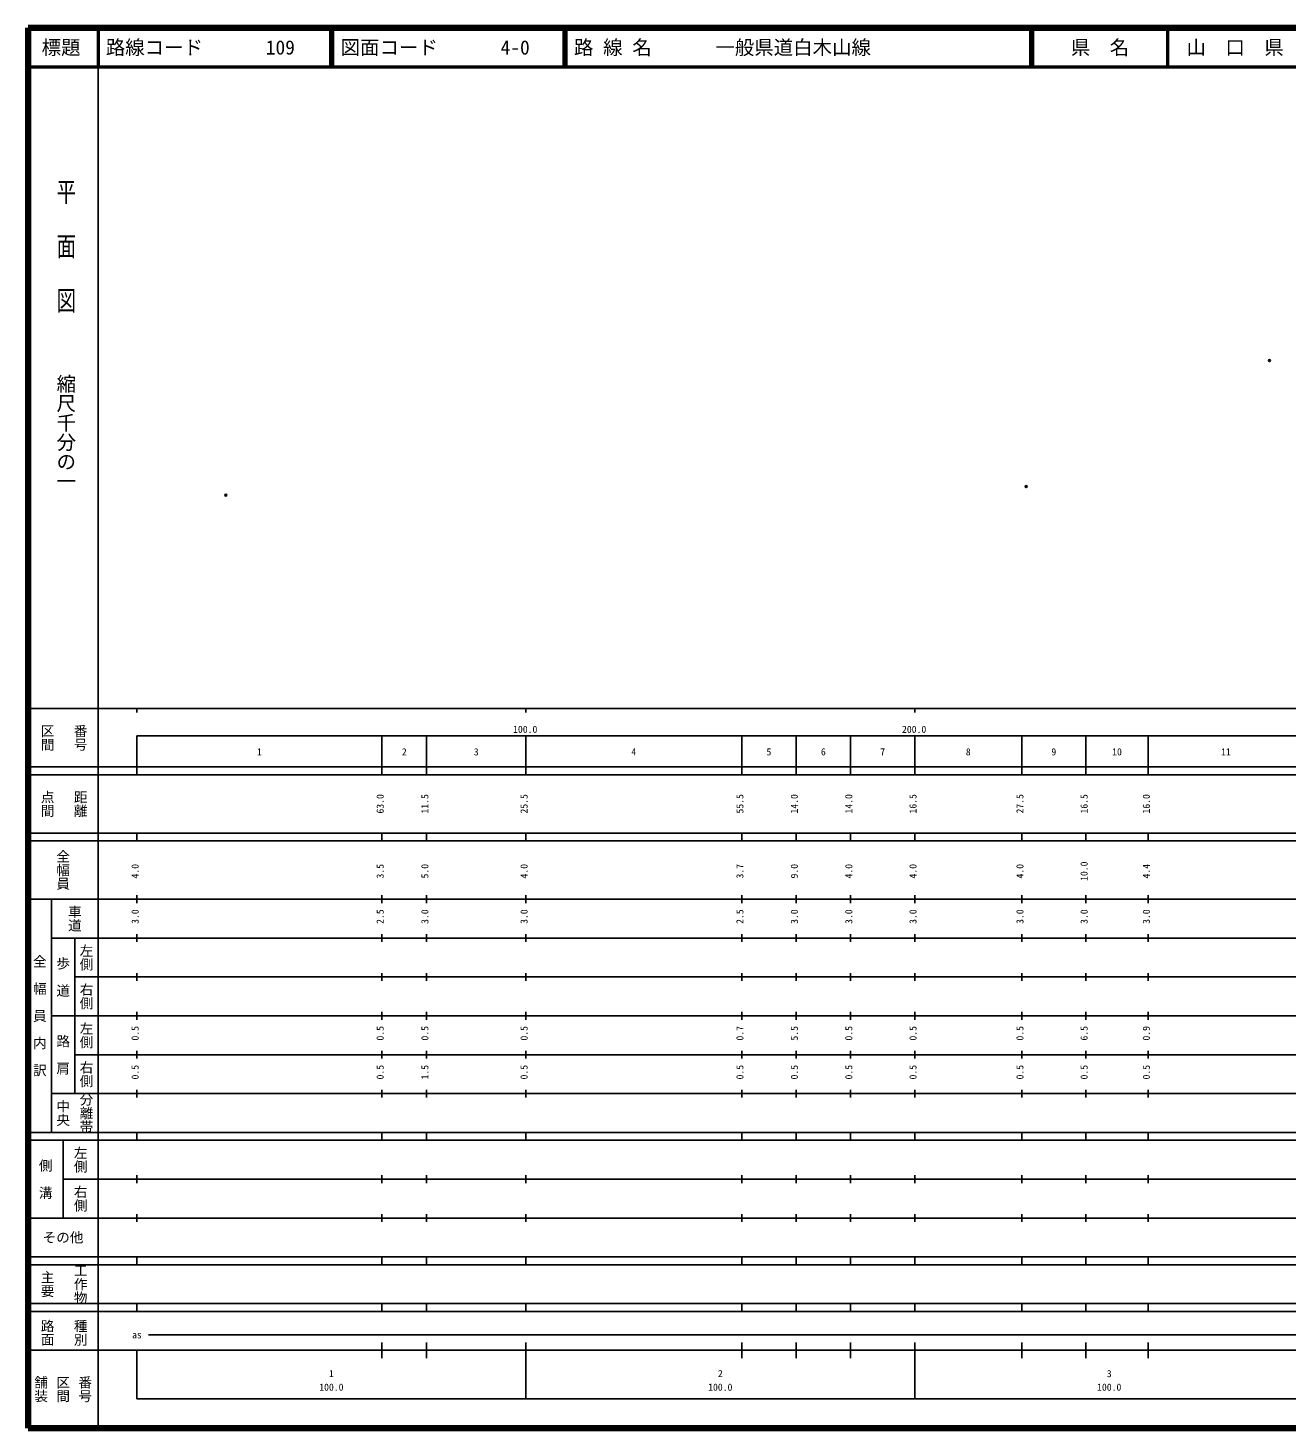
# Model space of a CAD drawing. Units: millimetres on the paper. Extents: x 40 to 680, y 20 to 380.
# Drawn here: x 40 to 363.7, y 20 to 380 of the extents above; entities that cross this region are included whole.
import ezdxf
from ezdxf.enums import TextEntityAlignment as Align

# ---------------------------------------------------------------- set-up
doc = ezdxf.new("R2010")
doc.units = ezdxf.units.MM
doc.header["$PDMODE"] = 32
doc.header["$PDSIZE"] = 0.5
doc.layers.add('M-OTRS', color=6, linetype='Continuous')
doc.layers.add('M-TTL-TXT', color=7, linetype='Continuous')
for name, color, linetype, lineweight in [('M-TTL', 2, 'Continuous', 140), ('M-TTL-BAND', 7, 'Continuous', 25), ('M-TTL-LINE', 7, 'Continuous', 50)]:
    doc.layers.add(name, color=color, linetype=linetype, lineweight=lineweight)
doc.styles.add('@ＭＳ ゴシック', font='')
doc.styles.add('ＭＳ ゴシック', font='')
doc.styles.get('@ＭＳ ゴシック').set_extended_font_data('@MS Gothic')
doc.styles.get('ＭＳ ゴシック').set_extended_font_data('MS Gothic')

msp = doc.modelspace()

# ---------------------------------------------------------------- linework, layer by layer
at = {"layer": 'M-OTRS'}
for p in [(359.181, 294.467), (90.837, 259.858), (296.673, 262.079)]:
    msp.add_point(p, dxfattribs=at)
at = {"layer": 'M-TTL'}
for p, q in [((40, 380), (40, 20)), ((680, 380), (40, 380)), ((40, 20), (680, 20))]:
    msp.add_line(p, q, dxfattribs=at)
at = {"layer": 'M-TTL-BAND'}
for p, q in [((58, 370), (58, 20)), ((40, 205), (579, 205)), ((68, 205), (68, 204)), ((168, 205), (168, 204)), ((268, 205), (268, 204)), ((68, 198), (579, 198)), ((68, 198), (68, 188)), ((131, 188), (131, 198)), ((142.5, 188), (142.5, 198)), ((168, 188), (168, 198)), ((223.5, 188), (223.5, 198)), ((237.5, 188), (237.5, 198)), ((251.5, 188), (251.5, 198)), ((268, 188), (268, 198)), ((295.5, 188), (295.5, 198)), ((312, 188), (312, 198)), ((328, 188), (328, 198)), ((40, 190), (579, 190)), ((40, 188), (579, 188)), ((40, 173), (579, 173)), ((68, 171), (68, 173)), ((131, 171), (131, 173)), ((142.5, 171), (142.5, 173)), ((168, 171), (168, 173)), ((223.5, 171), (223.5, 173)), ((237.5, 171), (237.5, 173)), ((251.5, 171), (251.5, 173)), ((268, 171), (268, 173)), ((295.5, 171), (295.5, 173)), ((312, 171), (312, 173)), ((328, 171), (328, 173)), ((40, 171), (579, 171)), ((40, 156), (579, 156)), ((46, 96), (46, 156)), ((68, 155), (68, 157)), ((131, 155), (131, 157)), ((142.5, 155), (142.5, 157)), ((168, 155), (168, 157)), ((223.5, 155), (223.5, 157)), ((237.5, 155), (237.5, 157)), ((251.5, 155), (251.5, 157)), ((268, 155), (268, 157)), ((295.5, 155), (295.5, 157)), ((312, 155), (312, 157)), ((328, 155), (328, 157)), ((46, 146), (579, 146)), ((52, 146), (52, 106)), ((68, 145), (68, 147)), ((131, 145), (131, 147)), ((142.5, 145), (142.5, 147)), ((168, 145), (168, 147)), ((223.5, 145), (223.5, 147)), ((237.5, 145), (237.5, 147)), ((251.5, 145), (251.5, 147)), ((268, 145), (268, 147)), ((295.5, 145), (295.5, 147)), ((312, 145), (312, 147)), ((328, 145), (328, 147)), ((68, 135), (68, 137)), ((131, 135), (131, 137)), ((142.5, 135), (142.5, 137)), ((168, 135), (168, 137)), ((223.5, 135), (223.5, 137)), ((237.5, 135), (237.5, 137)), ((251.5, 135), (251.5, 137)), ((268, 135), (268, 137)), ((295.5, 135), (295.5, 137)), ((312, 135), (312, 137)), ((328, 135), (328, 137)), ((52, 136), (579, 136)), ((46, 126), (579, 126)), ((68, 125), (68, 127)), ((131, 125), (131, 127)), ((142.5, 125), (142.5, 127)), ((168, 125), (168, 127)), ((223.5, 125), (223.5, 127)), ((237.5, 125), (237.5, 127)), ((251.5, 125), (251.5, 127)), ((268, 125), (268, 127)), ((295.5, 125), (295.5, 127)), ((312, 125), (312, 127)), ((328, 125), (328, 127)), ((52, 116), (579, 116)), ((68, 115), (68, 117)), ((131, 115), (131, 117)), ((142.5, 115), (142.5, 117)), ((168, 115), (168, 117)), ((223.5, 115), (223.5, 117)), ((237.5, 115), (237.5, 117)), ((251.5, 115), (251.5, 117)), ((268, 115), (268, 117)), ((295.5, 115), (295.5, 117)), ((312, 115), (312, 117)), ((328, 115), (328, 117)), ((46, 106), (579, 106)), ((68, 105), (68, 107)), ((131, 105), (131, 107)), ((142.5, 105), (142.5, 107)), ((168, 105), (168, 107)), ((223.5, 105), (223.5, 107)), ((237.5, 105), (237.5, 107)), ((251.5, 105), (251.5, 107)), ((268, 105), (268, 107)), ((295.5, 105), (295.5, 107)), ((312, 105), (312, 107)), ((328, 105), (328, 107)), ((40, 96), (579, 96)), ((40, 94), (579, 94)), ((49, 94), (49, 74)), ((68, 94), (68, 96)), ((131, 94), (131, 96)), ((142.5, 94), (142.5, 96)), ((168, 94), (168, 96)), ((223.5, 94), (223.5, 96)), ((237.5, 94), (237.5, 96)), ((251.5, 94), (251.5, 96)), ((268, 94), (268, 96)), ((295.5, 94), (295.5, 96)), ((312, 94), (312, 96)), ((328, 94), (328, 96)), ((49, 84), (579, 84)), ((68, 83), (68, 85)), ((131, 83), (131, 85)), ((142.5, 83), (142.5, 85)), ((168, 83), (168, 85)), ((223.5, 83), (223.5, 85)), ((237.5, 83), (237.5, 85)), ((251.5, 83), (251.5, 85)), ((268, 83), (268, 85)), ((295.5, 83), (295.5, 85)), ((312, 83), (312, 85)), ((328, 83), (328, 85)), ((40, 74), (579, 74)), ((68, 73), (68, 75)), ((131, 73), (131, 75)), ((142.5, 73), (142.5, 75)), ((168, 73), (168, 75)), ((223.5, 73), (223.5, 75)), ((237.5, 73), (237.5, 75)), ((251.5, 73), (251.5, 75)), ((268, 73), (268, 75)), ((295.5, 73), (295.5, 75)), ((312, 73), (312, 75)), ((328, 73), (328, 75)), ((40, 64), (579, 64)), ((40, 62), (579, 62)), ((68, 62), (68, 64)), ((131, 62), (131, 64)), ((142.5, 62), (142.5, 64)), ((168, 62), (168, 64)), ((223.5, 62), (223.5, 64)), ((237.5, 62), (237.5, 64)), ((251.5, 62), (251.5, 64)), ((268, 62), (268, 64)), ((295.5, 62), (295.5, 64)), ((312, 62), (312, 64)), ((328, 62), (328, 64)), ((40, 52), (579, 52)), ((68, 50), (68, 52)), ((131, 50), (131, 52)), ((142.5, 50), (142.5, 52)), ((168, 50), (168, 52)), ((223.5, 50), (223.5, 52)), ((237.5, 50), (237.5, 52)), ((251.5, 50), (251.5, 52)), ((268, 50), (268, 52)), ((295.5, 50), (295.5, 52)), ((312, 50), (312, 52)), ((328, 50), (328, 52)), ((40, 50), (579, 50)), ((71, 44), (565, 44)), ((40, 40), (579, 40)), ((68, 40), (68, 27.5)), ((131, 38), (131, 42)), ((142.5, 38), (142.5, 42)), ((168, 27.5), (168, 42)), ((223.5, 38), (223.5, 42)), ((237.5, 38), (237.5, 42)), ((251.5, 38), (251.5, 42)), ((268, 27.5), (268, 42)), ((295.5, 38), (295.5, 42)), ((312, 38), (312, 42)), ((328, 38), (328, 42)), ((68, 27.5), (579, 27.5))]:
    msp.add_line(p, q, dxfattribs=at)
at = {"layer": 'M-TTL-LINE'}
for p, q in [((58, 380), (58, 370)), ((117.75, 380), (117.75, 370)), ((118.25, 380), (118.25, 370)), ((177.75, 380), (177.75, 370)), ((178.25, 380), (178.25, 370)), ((297.75, 380), (297.75, 370)), ((298.25, 380), (298.25, 370)), ((333, 380), (333, 370)), ((40, 370), (680, 370))]:
    msp.add_line(p, q, dxfattribs=at)

# ---------------------------------------------------------------- texts
at = {"layer": 'M-TTL-BAND', "style": '@ＭＳ ゴシック', "width": 1.4}
msp.add_text('平  面  図', height=3.666, rotation=270, dxfattribs=at).set_placement((49.777, 306.475), align=Align.MIDDLE_RIGHT)
at = {"layer": 'M-TTL-BAND', "style": '@ＭＳ ゴシック'}
msp.add_text('縮尺千分の一', height=3.666, rotation=270, dxfattribs=at).set_placement((49.777, 261.03), align=Align.MIDDLE_RIGHT)
for s, p in [('区間', (45, 197.5)), ('番号', (53.5, 197.5)), ('点間', (45, 180.5)), ('距離', (53.5, 180.5)), ('全幅員', (49, 163.5)), ('車道', (52, 151)), ('左側', (55, 141)), ('全\u3000幅\u3000員\u3000内\u3000訳', (43, 126)), ('歩\u3000道', (49, 136)), ('右側', (55, 131)), ('左側', (55, 121)), ('路\u3000肩', (49, 116)), ('右側', (55, 111)), ('分離帯', (55, 101)), ('中央', (49, 101)), ('左側', (53.5, 89)), ('側\u3000溝', (44.5, 84)), ('右側', (53.5, 79)), ('工作物', (53.5, 57)), ('主要', (45, 57)), ('路面', (45, 44.5)), ('種別', (53.5, 44.5)), ('舗装', (43.333, 30)), ('区間', (49, 30)), ('番号', (54.667, 30))]:
    msp.add_text(s, height=2.566, rotation=270, dxfattribs=at).set_placement(p, align=Align.MIDDLE_CENTER)
at = {"layer": 'M-TTL-BAND', "style": 'ＭＳ ゴシック'}
for s, p in [('100.0', (167.844, 198.195)), ('200.0', (267.844, 198.195)), ('1', (99.5, 192.405)), ('2', (136.75, 192.405)), ('3', (155.25, 192.405)), ('4', (195.75, 192.405)), ('5', (230.5, 192.405)), ('6', (244.5, 192.405)), ('7', (259.75, 192.405)), ('8', (281.75, 192.405)), ('9', (303.75, 192.405)), ('10', (320, 192.405)), ('11', (348, 192.405)), ('as', (68, 42.5)), ('1', (118, 32.523)), ('2', (218, 32.523)), ('3', (318, 32.523)), ('100.0', (118, 29.033)), ('100.0', (218, 29.033)), ('100.0', (318, 29.033))]:
    msp.add_text(s, height=1.833, dxfattribs=at).set_placement(p, align=Align.BOTTOM_CENTER)
for s, p in [('63.0', (132, 180.5)), ('11.5', (143.5, 180.5)), ('25.5', (169, 180.5)), ('55.5', (224.5, 180.5)), ('14.0', (238.5, 180.5)), ('14.0', (252.5, 180.5)), ('16.5', (269, 180.5)), ('27.5', (296.5, 180.5)), ('16.5', (313, 180.5)), ('16.0', (329, 180.5)), ('4.0', (69, 163.174)), ('3.5', (132, 163.174)), ('5.0', (143.5, 163.174)), ('4.0', (169, 163.174)), ('3.7', (224.5, 163.174)), ('9.0', (238.5, 163.174)), ('4.0', (252.5, 163.174)), ('4.0', (269, 163.174)), ('4.0', (296.5, 163.174)), ('10.0', (313, 163.174)), ('4.4', (329, 163.174)), ('3.0', (69, 151.5)), ('2.5', (132, 151.5)), ('3.0', (143.5, 151.5)), ('3.0', (169, 151.5)), ('2.5', (224.5, 151.5)), ('3.0', (238.5, 151.5)), ('3.0', (252.5, 151.5)), ('3.0', (269, 151.5)), ('3.0', (296.5, 151.5)), ('3.0', (313, 151.5)), ('3.0', (329, 151.5)), ('0.5', (69, 121.5)), ('0.5', (132, 121.5)), ('0.5', (143.5, 121.5)), ('0.5', (169, 121.5)), ('0.7', (224.5, 121.5)), ('5.5', (238.5, 121.5)), ('0.5', (252.5, 121.5)), ('0.5', (269, 121.5)), ('0.5', (296.5, 121.5)), ('6.5', (313, 121.5)), ('0.9', (329, 121.5)), ('0.5', (69, 111.5)), ('0.5', (132, 111.5)), ('1.5', (143.5, 111.5)), ('0.5', (169, 111.5)), ('0.5', (224.5, 111.5)), ('0.5', (238.5, 111.5)), ('0.5', (252.5, 111.5)), ('0.5', (269, 111.5)), ('0.5', (296.5, 111.5)), ('0.5', (313, 111.5)), ('0.5', (329, 111.5))]:
    msp.add_text(s, height=1.833, rotation=90, dxfattribs=at).set_placement(p, align=Align.BOTTOM_CENTER)
msp.add_text('その他', height=2.566, dxfattribs=at).set_placement((49, 69), align=Align.MIDDLE_CENTER)
at = {"layer": 'M-TTL-TXT', "style": 'ＭＳ ゴシック'}
for s, p in [('標題', (48.5, 375)), ('県\u3000名', (315.625, 375)), ('山\u3000口\u3000県', (350.375, 375))]:
    msp.add_text(s, height=3.666, dxfattribs=at).set_placement(p, align=Align.MIDDLE_CENTER)
for s, p in [('路線コード', (60, 375)), ('109', (101.142, 375)), ('図面コード', (120.38, 375)), ('4-0', (161.521, 375)), ('路 線 名', (180.38, 375)), ('一般県道白木山線', (216.734, 375))]:
    msp.add_text(s, height=3.666, dxfattribs=at).set_placement(p, align=Align.MIDDLE_LEFT)

doc.saveas('drawing.dxf')
